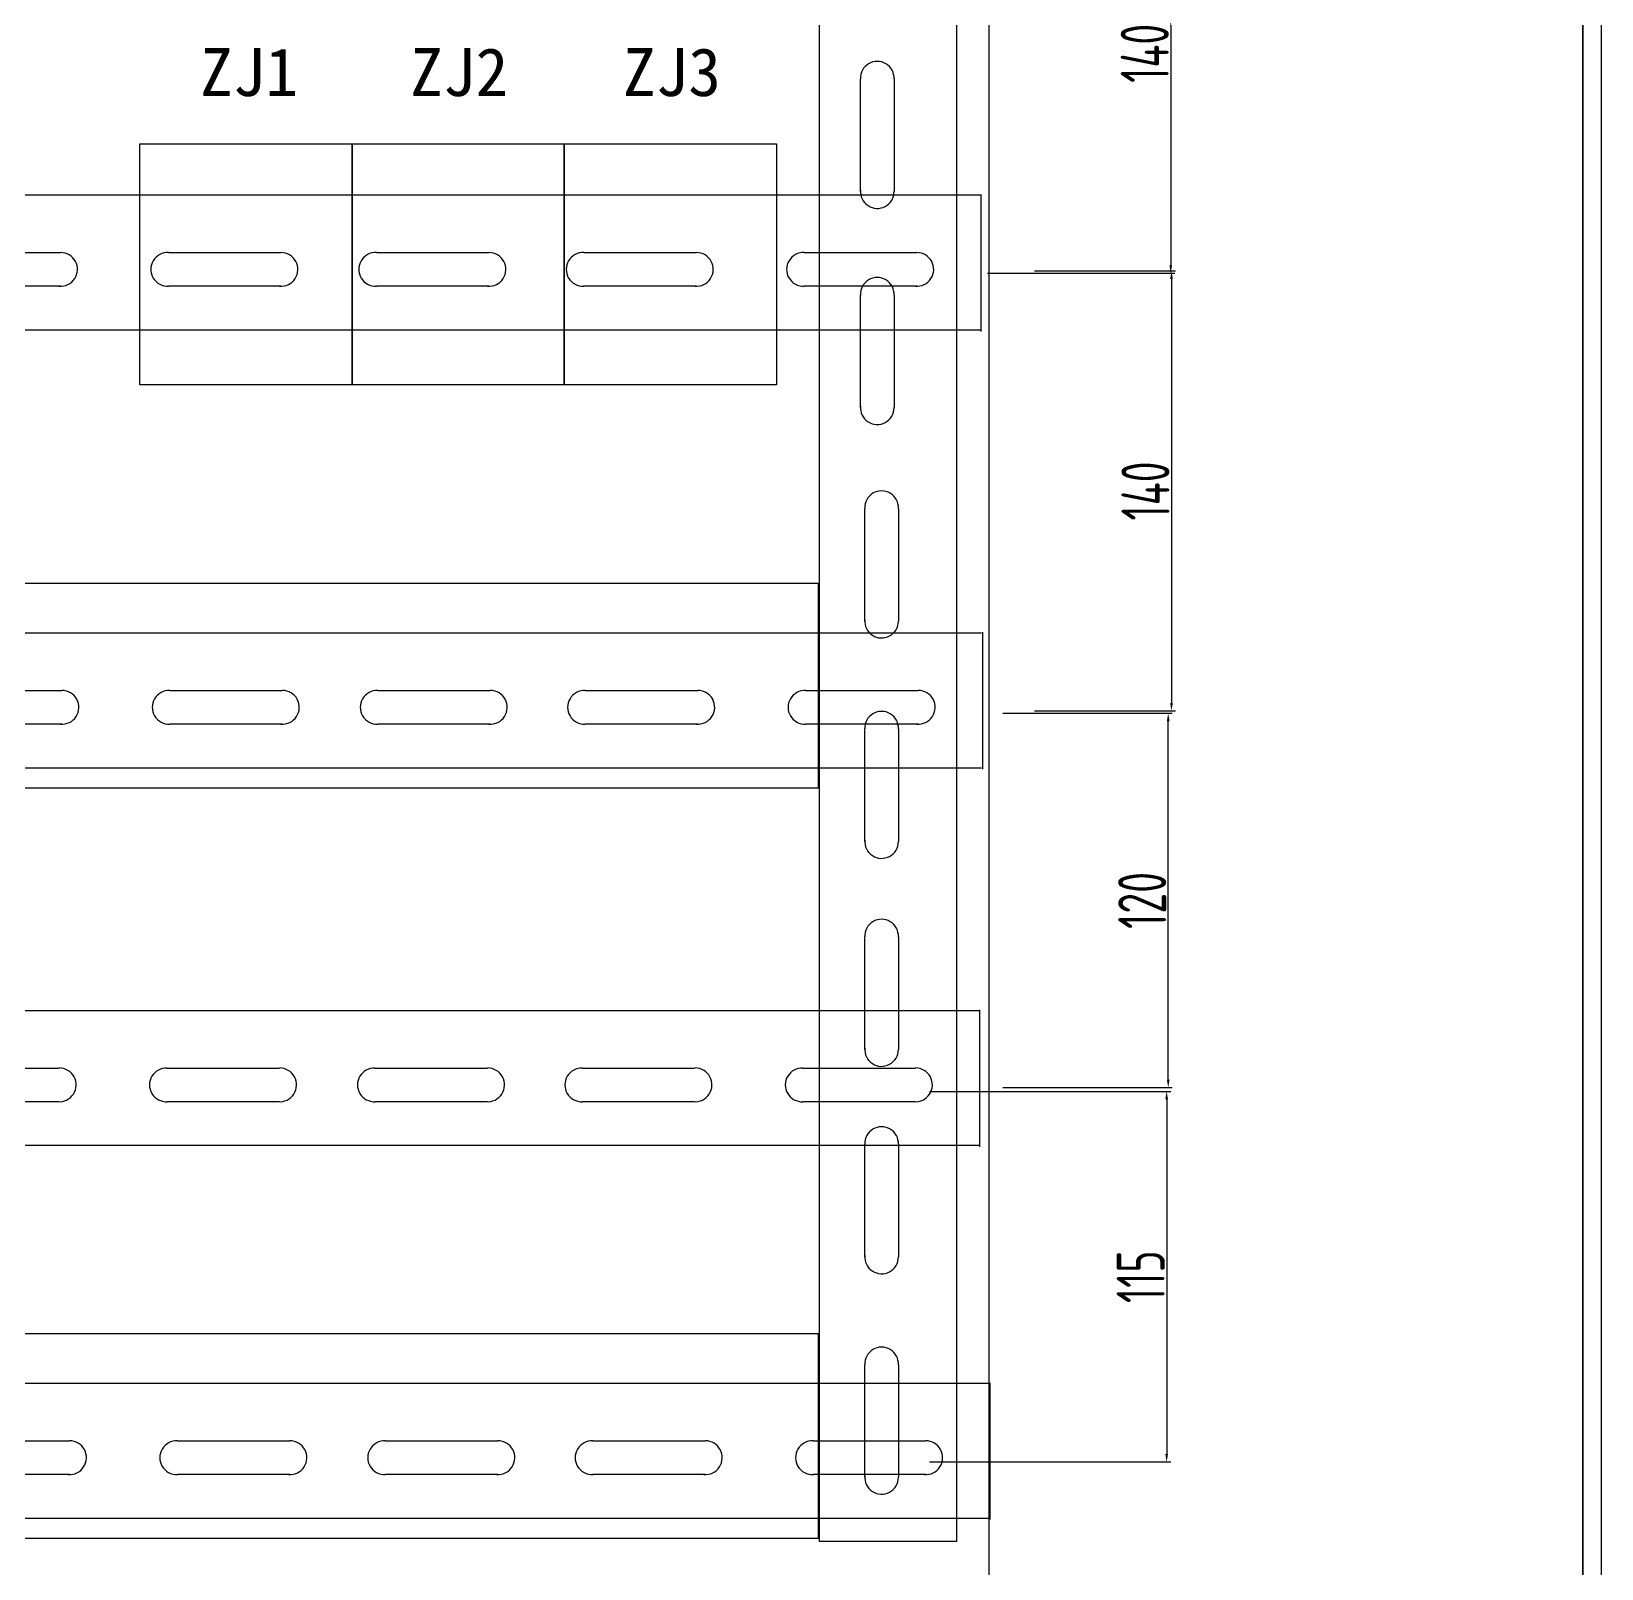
# Model space of a CAD drawing. Header units: millimetres. Extents: x 7991 to 14293, y 2067 to 5530.
# Drawn here: x 9520.9 to 10011.5, y 3284.7 to 3765 of the extents above; entities that cross this region are included whole.
import ezdxf

# ---------------------------------------------------------------- set-up
doc = ezdxf.new("R2010")
doc.units = ezdxf.units.MM
doc.layers.add('TEL_TITLE', color=7, linetype='Continuous')
doc.styles.get("Standard").update_dxf_attribs({"font": 'isocp.shx', "width": 0.707, "bigfont": 'hztxt.shx'})
doc.styles.add('制表文字', font='FINDTXT', dxfattribs={"bigfont": 'FINDHZTXT'})
doc.dimstyles.new('ISO-25', dxfattribs={"dimtxt": 2.5, "dimasz": 2.5, "dimexe": 1.25, "dimexo": 0.625, "dimtad": 1, "dimtxsty": 'Standard', "dimcen": 2.5, "dimadec": 0, "dimazin": 0, "dimtfac": 1, "dimtmove": 0, "dimatfit": 3, "dimfxl": 1, "dimarcsym": 0})

# ---------------------------------------------------------------- blocks, each defined once
blk = doc.blocks.new('条')
at = {"color": 7}
for p, q in [((2.71, -5.68), (597.3, -5.68)), ((597.6, -5.52), (597.6, -48.3)), ((274.87, -23.68), (310.02, -23.68)), ((343.73, -23.68), (378.88, -23.68)), ((408.7, -23.68), (443.86, -23.68)), ((473.52, -23.68), (508.67, -23.68)), ((542.38, -23.68), (577.53, -23.68)), ((310.02, -34.21), (274.87, -34.21)), ((378.88, -34.21), (343.73, -34.21)), ((443.86, -34.21), (408.7, -34.21)), ((508.67, -34.21), (473.52, -34.21)), ((577.53, -34.21), (542.38, -34.21)), ((2.71, -47.81), (597.3, -47.81))]:
    blk.add_line(p, q, dxfattribs=at)
for centre, start, end in [((310.05, -28.94), 265.1595, 89.9998), ((343.51, -28.95), 87.5798, 272.4202), ((378.91, -28.94), 265.1595, 89.9998), ((408.48, -28.95), 87.5798, 272.4202), ((443.88, -28.94), 265.1595, 89.9998), ((473.29, -28.95), 87.5798, 272.4202), ((508.7, -28.94), 265.1595, 89.9998), ((542.16, -28.95), 87.5798, 272.4202), ((577.56, -28.94), 265.1595, 89.9998)]:
    blk.add_arc(centre, 5.27, start, end, dxfattribs=at)
blk = doc.blocks.new('*D58')
at = {"color": 0, "lineweight": -2, "transparency": 16777216}
for p, q in [((9819.61, 3826.9), (9878.15, 3826.9)), ((9876.9, 3824.4), (9876.9, 3691.94)), ((9819.61, 3689.44), (9878.15, 3689.44))]:
    blk.add_line(p, q, dxfattribs=at)
at = {"color": 0, "transparency": 16777216}
for points in [[(9876.49, 3824.4), (9877.32, 3824.4), (9876.9, 3826.9)], [(9876.49, 3691.94), (9877.32, 3691.94), (9876.9, 3689.44)]]:
    blk.add_solid(points, dxfattribs=at)
at = {"layer": 'Defpoints', "color": 0, "transparency": 16777216}
for p in [(9818.99, 3826.9), (9818.99, 3689.44), (9876.9, 3689.44)]:
    blk.add_point(p, dxfattribs=at)
at = {"color": 0, "transparency": 16777216, "insert": (9868.78, 3758.17), "char_height": 2.5, "attachment_point": 5, "rotation": 90}
blk.add_mtext('{\\H6x;140}', dxfattribs=at)
blk = doc.blocks.new('*D59')
at = {"color": 0, "lineweight": -2, "transparency": 16777216}
for p, q in [((9834.32, 3690.16), (9878.38, 3690.16)), ((9877.13, 3687.66), (9877.13, 3555.2)), ((9834.32, 3552.7), (9878.38, 3552.7))]:
    blk.add_line(p, q, dxfattribs=at)
at = {"color": 0, "transparency": 16777216}
for points in [[(9876.72, 3687.66), (9877.55, 3687.66), (9877.13, 3690.16)], [(9876.72, 3555.2), (9877.55, 3555.2), (9877.13, 3552.7)]]:
    blk.add_solid(points, dxfattribs=at)
at = {"layer": 'Defpoints', "color": 0, "transparency": 16777216}
for p in [(9833.7, 3690.16), (9833.7, 3552.7), (9877.13, 3552.7)]:
    blk.add_point(p, dxfattribs=at)
at = {"color": 0, "transparency": 16777216, "insert": (9869.01, 3621.43), "char_height": 2.5, "attachment_point": 5, "rotation": 90}
blk.add_mtext('{\\H6x;140}', dxfattribs=at)
blk = doc.blocks.new('*D60')
at = {"color": 0, "lineweight": -2, "transparency": 16777216}
for p, q in [((9824.44, 3551.98), (9877.36, 3551.98)), ((9876.11, 3437.51), (9876.11, 3549.48)), ((9824.44, 3435.01), (9877.36, 3435.01))]:
    blk.add_line(p, q, dxfattribs=at)
at = {"color": 0, "transparency": 16777216}
for points in [[(9875.69, 3549.48), (9876.53, 3549.48), (9876.11, 3551.98)], [(9875.69, 3437.51), (9876.53, 3437.51), (9876.11, 3435.01)]]:
    blk.add_solid(points, dxfattribs=at)
at = {"layer": 'Defpoints', "color": 0, "transparency": 16777216}
for p in [(9823.82, 3551.98), (9876.11, 3551.98), (9823.82, 3435.01)]:
    blk.add_point(p, dxfattribs=at)
at = {"color": 0, "transparency": 16777216, "insert": (9867.98, 3493.49), "char_height": 2.5, "attachment_point": 5, "rotation": 90}
blk.add_mtext('{\\H6x;120}', dxfattribs=at)
blk = doc.blocks.new('*D61')
at = {"color": 0, "lineweight": -2, "transparency": 16777216}
for p, q in [((9801.52, 3433.81), (9876.88, 3433.81)), ((9875.63, 3431.31), (9875.63, 3320.55)), ((9801.52, 3318.05), (9876.88, 3318.05))]:
    blk.add_line(p, q, dxfattribs=at)
at = {"color": 0, "transparency": 16777216}
for points in [[(9875.21, 3431.31), (9876.05, 3431.31), (9875.63, 3433.81)], [(9875.21, 3320.55), (9876.05, 3320.55), (9875.63, 3318.05)]]:
    blk.add_solid(points, dxfattribs=at)
at = {"layer": 'Defpoints', "color": 0, "transparency": 16777216}
for p in [(9800.89, 3433.81), (9800.89, 3318.05), (9875.63, 3318.05)]:
    blk.add_point(p, dxfattribs=at)
at = {"color": 0, "transparency": 16777216, "insert": (9867.51, 3375.93), "char_height": 2.5, "attachment_point": 5, "rotation": 90}
blk.add_mtext('{\\H6x;115}', dxfattribs=at)

msp = doc.modelspace()

# ---------------------------------------------------------------- linework, layer by layer
msp.add_line((9820.064, 4567.962), (9820.064, 2977.962))
at = {"color": 7}
for p, q in [((9779.938, 3715.008), (9779.938, 3750.162)), ((9790.469, 3750.162), (9790.469, 3715.008)), ((9779.938, 3647.495), (9779.938, 3682.649)), ((9790.469, 3682.649), (9790.469, 3647.495)), ((9781.289, 3580.792), (9781.289, 3615.946)), ((9791.82, 3615.946), (9791.82, 3580.792)), ((9781.289, 3511.929), (9781.289, 3547.083)), ((9791.82, 3547.083), (9791.82, 3511.929)), ((9781.289, 3446.955), (9781.289, 3482.108)), ((9791.82, 3482.108), (9791.82, 3446.955)), ((9781.289, 3382.142), (9781.289, 3417.296)), ((9791.82, 3417.296), (9791.82, 3382.142)), ((9781.289, 3313.279), (9781.289, 3348.432)), ((9791.82, 3348.432), (9791.82, 3313.279))]:
    msp.add_line(p, q, dxfattribs=at)
msp.add_lwpolyline([(9767.201, 4462.176), (9809.987, 4462.176), (9809.987, 3293.214), (9767.201, 3293.214)], close=True, dxfattribs=at)
at = {"color": 32, "true_color": 0xcd6928}
for points in [[(9554.837, 3729.907), (9621.126, 3729.907), (9621.126, 3654.636), (9554.837, 3654.636)], [(9621.126, 3729.907), (9687.414, 3729.907), (9687.414, 3654.636), (9621.126, 3654.636)], [(9687.414, 3729.907), (9753.703, 3729.907), (9753.703, 3654.636), (9687.414, 3654.636)]]:
    msp.add_lwpolyline(points, close=True, dxfattribs=at)
at = {"color": 2}
for points in [[(9273.075, 3592.63), (9766.777, 3592.63), (9766.777, 3528.589), (9273.075, 3528.589)], [(9273.039, 3358.179), (9766.74, 3358.179), (9766.74, 3294.137), (9273.039, 3294.137)]]:
    msp.add_lwpolyline(points, close=True, dxfattribs=at)
at = {"color": 7}
for centre, start, end in [((9785.203, 3750.385), 357.57981, 182.42019), ((9785.209, 3714.981), 175.15945, 359.99983), ((9785.203, 3682.871), 357.57981, 182.42019), ((9785.209, 3647.468), 175.15945, 359.99983), ((9786.554, 3616.169), 357.57981, 182.42019), ((9786.56, 3580.765), 175.15945, 359.99983), ((9786.554, 3547.305), 357.57981, 182.42019), ((9786.56, 3511.902), 175.15945, 359.99983), ((9786.554, 3482.331), 357.57981, 182.42019), ((9786.56, 3446.927), 175.15945, 359.99983), ((9786.554, 3417.518), 357.57981, 182.42019), ((9786.56, 3382.115), 175.15945, 359.99983), ((9786.554, 3348.655), 357.57981, 182.42019), ((9786.56, 3313.251), 175.15945, 359.99983)]:
    msp.add_arc(centre, 5.27, start, end, dxfattribs=at)
at = {"layer": 'TEL_TITLE'}
msp.add_lwpolyline([(9030.373, 2927.851), (10011.512, 2927.851), (10011.512, 4657.962), (9030.373, 4657.962)], close=True, dxfattribs=at)
at = {"layer": 'TEL_TITLE', "const_width": 0.588}
msp.add_lwpolyline([(9042.154, 2933.731), (10005.632, 2933.731), (10005.632, 4623.003), (9042.154, 4622.921)], close=True, dxfattribs=at)

# ---------------------------------------------------------------- block references
at = {"color": 7}
for p in [(9220.012, 3719.602), (9220.454, 3582.783), (9222.81, 3348.332)]:
    msp.add_blockref('条', p, dxfattribs=at)
at = {"color": 2}
msp.add_blockref('条', (9219.597, 3464.818), dxfattribs=at)

# ---------------------------------------------------------------- texts
at = {"color": 2, "char_height": 15, "width": 64.11111, "attachment_point": 1, "style": '制表文字'}
for s, insert in [('{\\fSimSun|b0|i0|c134|p2;\\C7;ZJ1}', (9573.653, 3759.832)), ('{\\fSimSun|b0|i0|c134|p2;\\C7;ZJ2}', (9639.293, 3759.832)), ('{\\fSimSun|b0|i0|c134|p2;\\C7;ZJ3}', (9705.753, 3759.832))]:
    msp.add_mtext(s, dxfattribs=dict(at, insert=insert))

# ---------------------------------------------------------------- dimensions: what is measured, and where the dimension line sits
for base, p1, p2, picture, middle in [((9876.903, 3689.437), (9818.989, 3826.897), (9818.989, 3689.437), '*D58', (9868.778, 3758.167)), ((9877.134, 3552.703), (9833.698, 3690.164), (9833.698, 3552.703), '*D59', (9869.009, 3621.433))]:
    dim = msp.add_linear_dim(base=base, p1=p1, p2=p2, angle=90, text='{\\H6x;140}', dimstyle='ISO-25')
    dim.commit()
    dim.dimension.update_dxf_attribs({"geometry": picture, "text_midpoint": middle})
for base, p1, p2, text, picture, middle in [((9876.11, 3551.976), (9823.815, 3435.014), (9823.815, 3551.976), '{\\H6x;120}', '*D60', (9876.11, 3493.495)), ((9875.631, 3318.051), (9800.891, 3433.808), (9800.891, 3318.051), '{\\H6x;115}', '*D61', (9875.631, 3375.929))]:
    dim = msp.add_linear_dim(base=base, p1=p1, p2=p2, angle=90, text=text, dimstyle='ISO-25')
    dim.commit()
    dim.dimension.update_dxf_attribs({"geometry": picture, "text_midpoint": middle, "dimtype": 160})

doc.saveas('drawing.dxf')
